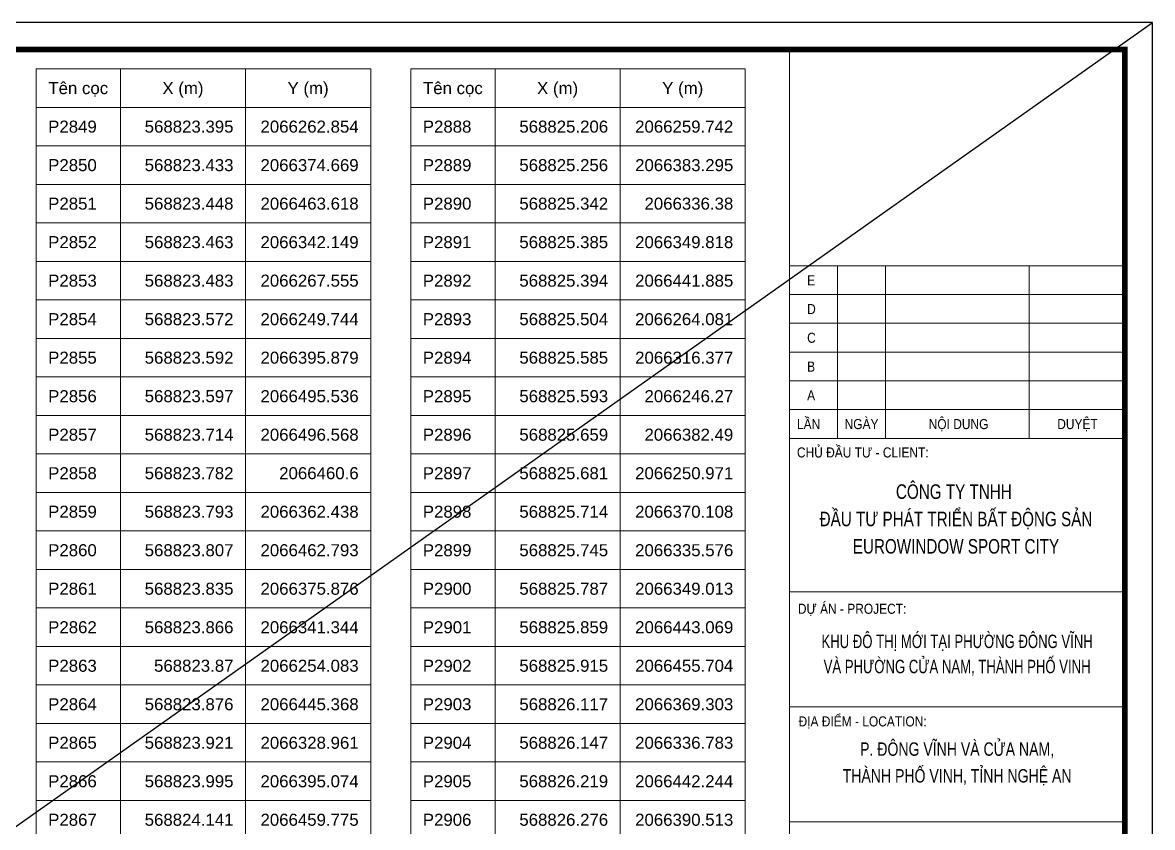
# Model space of a CAD drawing. Header units: millimetres. Extents: x 0 to 571985, y 0 to 2066666.
# Drawn here: x 569650.8 to 569671.46, y 2065199.22 to 2065213.94 of the extents above; entities that cross this region are included whole.
import ezdxf
from ezdxf.enums import TextEntityAlignment as Align

# ---------------------------------------------------------------- set-up
doc = ezdxf.new("R2010")
doc.units = ezdxf.units.MM
doc.linetypes.add('CENTER', pattern=[3, 1.5, -0.5, 0.5, -0.5])
for name, color, linetype, lineweight in [('A-KY HIEU', 34, 'Continuous', 20), ('A-TEXT', 7, 'Continuous', 18), ('E- RANH GIOI', 1, 'CENTER', 13), ('kata_net khung', 3, 'Continuous', 20), ('kata_text', 254, 'Continuous', 30)]:
    doc.layers.add(name, color=color, linetype=linetype, lineweight=lineweight)
doc.layers.add('KCS_Plotter', color=11, linetype='Continuous', plot=False)
doc.styles.add('Arial', font='arial.ttf')
doc.styles.add('kata_text', font='arial.ttf', dxfattribs={"width": 0.8})

# ---------------------------------------------------------------- blocks, each defined once
blk = doc.blocks.new('A$C33BC4D2A')
at = {"layer": 'A-KY HIEU', "color": 0}
for p, q in [((353.66, -4.9), (353.66, -292.1)), ((353.66, -44.47), (414.98, -44.47)), ((362.42, -44.47), (362.42, -76.01)), ((371.18, -44.47), (371.18, -76.01)), ((397.46, -44.47), (397.46, -76.01)), ((353.66, -49.73), (414.98, -49.73)), ((353.66, -54.98), (414.98, -54.98)), ((353.66, -60.24), (414.98, -60.24)), ((353.66, -65.5), (414.98, -65.5)), ((353.66, -70.75), (414.98, -70.75)), ((353.66, -76.01), (414.98, -76.01)), ((353.66, -104.04), (414.98, -104.04)), ((353.66, -125.07), (414.98, -125.07)), ((353.66, -125.07), (414.98, -125.07)), ((353.66, -146.09), (414.98, -146.09))]:
    blk.add_line(p, q, dxfattribs=at)
at = {"layer": 'A-KY HIEU', "color": 0, "const_width": 1.02}
blk.add_lwpolyline([(14.35, -292.1), (14.35, -4.9), (414.98, -4.9), (414.98, -292.1)], close=True, dxfattribs=at)
at = {"layer": 'Defpoints', "color": 125}
blk.add_lwpolyline([(0, -297), (420, -297), (420, 0), (0, 0)], close=True, dxfattribs=at)
at = {"layer": 'A-TEXT', "style": 'Arial', "width": 0.85}
for s, height, p in [('E', 1.84, (356.88, -48.04)), ('D', 1.84, (356.88, -53.29)), ('C', 1.84, (356.88, -58.55)), ('B', 1.84, (356.88, -63.81)), ('A', 1.84, (356.88, -69.06)), ('LẦN', 1.84, (355.02, -74.32)), ('NGÀY', 1.84, (363.73, -74.32)), ('NỘI DUNG', 1.84, (379.1, -74.32)), ('DUYỆT', 1.84, (402.6, -74.32)), ('CHỦ ĐẦU TƯ - CLIENT:', 1.8397, (355.02, -79.51))]:
    blk.add_text(s, height=height, dxfattribs=at).set_placement(p)
at = {"layer": 'A-TEXT', "style": 'Arial'}
for s, height, width, p in [('CÔNG TY TNHH ', 2.6573, 0.75, (384.09, -87.08)), ('ĐẦU TƯ PHÁT TRIỂN BẤT ĐỘNG SẢN', 2.6573, 0.75, (384.09, -92.08)), ('EUROWINDOW SPORT CITY', 2.6573, 0.75, (384.09, -97.08)), ('KHU ĐÔ THỊ MỚI TẠI PHƯỜNG ĐÔNG VĨNH', 2.4529, 0.7, (384.3, -114.35)), ('VÀ PHƯỜNG CỬA NAM, THÀNH PHỐ VINH', 2.4529, 0.7, (384.3, -118.95)), ('P. ĐÔNG VĨNH VÀ CỬA NAM,', 2.4529, 0.75, (384.3, -134.05)), ('THÀNH PHỐ VINH, TỈNH NGHỆ AN', 2.4529, 0.75, (384.3, -138.93))]:
    blk.add_text(s, height=height, dxfattribs=dict(at, width=width)).set_placement(p, align=Align.CENTER)
at = {"layer": 'A-TEXT', "style": 'Arial', "width": 0.85}
for s, p in [('DỰ ÁN - PROJECT:', (355.19, -107.17)), ('ĐỊA ĐIỂM - LOCATION:', (355.31, -127.76))]:
    blk.add_text(s, height=1.8397, dxfattribs=at).set_placement(p, align=Align.MIDDLE_LEFT)

msp = doc.modelspace()

# ---------------------------------------------------------------- linework, layer by layer
at = {"layer": 'kata_net khung'}
for p, q in [((569651.049, 2065213.09), (569657.165, 2065213.09)), ((569651.049, 2065213.09), (569651.049, 2065212.386)), ((569651.049, 2065213.09), (569651.049, 2065184.93)), ((569652.589, 2065213.09), (569652.589, 2065212.386)), ((569652.589, 2065213.09), (569652.589, 2065184.93)), ((569654.877, 2065213.09), (569654.877, 2065212.386)), ((569654.877, 2065213.09), (569654.877, 2065184.93)), ((569657.165, 2065213.09), (569657.165, 2065212.386)), ((569657.165, 2065213.09), (569657.165, 2065184.93)), ((569657.898, 2065213.09), (569664.014, 2065213.09)), ((569657.898, 2065213.09), (569657.898, 2065212.386)), ((569657.898, 2065213.09), (569657.898, 2065184.93)), ((569659.438, 2065213.09), (569659.438, 2065212.386)), ((569659.438, 2065213.09), (569659.438, 2065184.93)), ((569661.726, 2065213.09), (569661.726, 2065212.386)), ((569661.726, 2065213.09), (569661.726, 2065184.93)), ((569664.014, 2065213.09), (569664.014, 2065212.386)), ((569664.014, 2065213.09), (569664.014, 2065184.93)), ((569651.049, 2065212.386), (569657.165, 2065212.386)), ((569651.049, 2065212.386), (569657.165, 2065212.386)), ((569651.049, 2065212.386), (569657.165, 2065212.386)), ((569651.049, 2065212.386), (569657.165, 2065212.386)), ((569651.049, 2065212.386), (569657.165, 2065212.386)), ((569657.898, 2065212.386), (569664.014, 2065212.386)), ((569657.898, 2065212.386), (569664.014, 2065212.386)), ((569657.898, 2065212.386), (569664.014, 2065212.386)), ((569657.898, 2065212.386), (569664.014, 2065212.386)), ((569651.049, 2065211.682), (569657.165, 2065211.682)), ((569651.049, 2065211.682), (569657.165, 2065211.682)), ((569657.898, 2065211.682), (569664.014, 2065211.682)), ((569651.049, 2065210.978), (569657.165, 2065210.978)), ((569657.898, 2065210.978), (569664.014, 2065210.978)), ((569651.049, 2065210.274), (569657.165, 2065210.274)), ((569657.898, 2065210.274), (569664.014, 2065210.274)), ((569651.049, 2065209.57), (569657.165, 2065209.57)), ((569657.898, 2065209.57), (569664.014, 2065209.57)), ((569651.049, 2065208.866), (569657.165, 2065208.866)), ((569657.898, 2065208.866), (569664.014, 2065208.866)), ((569651.049, 2065208.162), (569657.165, 2065208.162)), ((569657.898, 2065208.162), (569664.014, 2065208.162)), ((569651.049, 2065207.458), (569657.165, 2065207.458)), ((569657.898, 2065207.458), (569664.014, 2065207.458)), ((569651.049, 2065206.754), (569657.165, 2065206.754)), ((569657.898, 2065206.754), (569664.014, 2065206.754)), ((569651.049, 2065206.05), (569657.165, 2065206.05)), ((569657.898, 2065206.05), (569664.014, 2065206.05)), ((569651.049, 2065205.346), (569657.165, 2065205.346)), ((569657.898, 2065205.346), (569664.014, 2065205.346)), ((569651.049, 2065204.642), (569657.165, 2065204.642)), ((569657.898, 2065204.642), (569664.014, 2065204.642)), ((569651.049, 2065203.938), (569657.165, 2065203.938)), ((569657.898, 2065203.938), (569664.014, 2065203.938)), ((569651.049, 2065203.234), (569657.165, 2065203.234)), ((569657.898, 2065203.234), (569664.014, 2065203.234)), ((569651.049, 2065202.53), (569657.165, 2065202.53)), ((569657.898, 2065202.53), (569664.014, 2065202.53)), ((569651.049, 2065201.826), (569657.165, 2065201.826)), ((569657.898, 2065201.826), (569664.014, 2065201.826)), ((569651.049, 2065201.122), (569657.165, 2065201.122)), ((569657.898, 2065201.122), (569664.014, 2065201.122)), ((569651.049, 2065200.418), (569657.165, 2065200.418)), ((569657.898, 2065200.418), (569664.014, 2065200.418)), ((569651.049, 2065199.714), (569657.165, 2065199.714)), ((569657.898, 2065199.714), (569664.014, 2065199.714))]:
    msp.add_line(p, q, dxfattribs=at)
at = {"layer": 'KCS_Plotter'}
msp.add_line((569629.456, 2065184.236), (569671.456, 2065213.936), dxfattribs=at)

# ---------------------------------------------------------------- block references
at = {"layer": 'E- RANH GIOI', "xscale": 0.1, "yscale": 0.1, "zscale": 0.1}
msp.add_blockref('A$C33BC4D2A', (569629.456, 2065213.936), dxfattribs=at)

# ---------------------------------------------------------------- texts
at = {"layer": 'kata_text', "style": 'kata_text'}
for s, p in [('Tên cọc', (569651.819, 2065212.738)), ('X (m)', (569653.733, 2065212.738)), ('Y (m)', (569656.021, 2065212.738)), ('Tên cọc', (569658.668, 2065212.738)), ('X (m)', (569660.582, 2065212.738)), ('Y (m)', (569662.87, 2065212.738))]:
    msp.add_text(s, height=0.22, dxfattribs=at).set_placement(p, align=Align.MIDDLE_CENTER)
for s, p in [('P2849', (569651.269, 2065212.034)), ('P2888', (569658.118, 2065212.034)), ('P2850', (569651.269, 2065211.33)), ('P2889', (569658.118, 2065211.33)), ('P2851', (569651.269, 2065210.626)), ('P2890', (569658.118, 2065210.626)), ('P2852', (569651.269, 2065209.922)), ('P2891', (569658.118, 2065209.922)), ('P2853', (569651.269, 2065209.218)), ('P2892', (569658.118, 2065209.218)), ('P2854', (569651.269, 2065208.514)), ('P2893', (569658.118, 2065208.514)), ('P2855', (569651.269, 2065207.81)), ('P2894', (569658.118, 2065207.81)), ('P2856', (569651.269, 2065207.106)), ('P2895', (569658.118, 2065207.106)), ('P2857', (569651.269, 2065206.402)), ('P2896', (569658.118, 2065206.402)), ('P2858', (569651.269, 2065205.698)), ('P2897', (569658.118, 2065205.698)), ('P2859', (569651.269, 2065204.994)), ('P2898', (569658.118, 2065204.994)), ('P2860', (569651.269, 2065204.29)), ('P2899', (569658.118, 2065204.29)), ('P2861', (569651.269, 2065203.586)), ('P2900', (569658.118, 2065203.586)), ('P2862', (569651.269, 2065202.882)), ('P2901', (569658.118, 2065202.882)), ('P2863', (569651.269, 2065202.178)), ('P2902', (569658.118, 2065202.178)), ('P2864', (569651.269, 2065201.474)), ('P2903', (569658.118, 2065201.474)), ('P2865', (569651.269, 2065200.77)), ('P2904', (569658.118, 2065200.77)), ('P2866', (569651.269, 2065200.066)), ('P2905', (569658.118, 2065200.066)), ('P2867', (569651.269, 2065199.362)), ('P2906', (569658.118, 2065199.362))]:
    msp.add_text(s, height=0.22, dxfattribs=at).set_placement(p, align=Align.MIDDLE_LEFT)
for s, p in [('568823.395', (569654.657, 2065212.034)), ('2066262.854', (569656.945, 2065212.034)), ('568825.206', (569661.506, 2065212.034)), ('2066259.742', (569663.794, 2065212.034)), ('568823.433', (569654.657, 2065211.33)), ('2066374.669', (569656.945, 2065211.33)), ('568825.256', (569661.506, 2065211.33)), ('2066383.295', (569663.794, 2065211.33)), ('568823.448', (569654.657, 2065210.626)), ('2066463.618', (569656.945, 2065210.626)), ('568825.342', (569661.506, 2065210.626)), ('2066336.38', (569663.794, 2065210.626)), ('568823.463', (569654.657, 2065209.922)), ('2066342.149', (569656.945, 2065209.922)), ('568825.385', (569661.506, 2065209.922)), ('2066349.818', (569663.794, 2065209.922)), ('568823.483', (569654.657, 2065209.218)), ('2066267.555', (569656.945, 2065209.218)), ('568825.394', (569661.506, 2065209.218)), ('2066441.885', (569663.794, 2065209.218)), ('568823.572', (569654.657, 2065208.514)), ('2066249.744', (569656.945, 2065208.514)), ('568825.504', (569661.506, 2065208.514)), ('2066264.081', (569663.794, 2065208.514)), ('568823.592', (569654.657, 2065207.81)), ('2066395.879', (569656.945, 2065207.81)), ('568825.585', (569661.506, 2065207.81)), ('2066316.377', (569663.794, 2065207.81)), ('568823.597', (569654.657, 2065207.106)), ('2066495.536', (569656.945, 2065207.106)), ('568825.593', (569661.506, 2065207.106)), ('2066246.27', (569663.794, 2065207.106)), ('568823.714', (569654.657, 2065206.402)), ('2066496.568', (569656.945, 2065206.402)), ('568825.659', (569661.506, 2065206.402)), ('2066382.49', (569663.794, 2065206.402)), ('568823.782', (569654.657, 2065205.698)), ('2066460.6', (569656.945, 2065205.698)), ('568825.681', (569661.506, 2065205.698)), ('2066250.971', (569663.794, 2065205.698)), ('568823.793', (569654.657, 2065204.994)), ('2066362.438', (569656.945, 2065204.994)), ('568825.714', (569661.506, 2065204.994)), ('2066370.108', (569663.794, 2065204.994)), ('568823.807', (569654.657, 2065204.29)), ('2066462.793', (569656.945, 2065204.29)), ('568825.745', (569661.506, 2065204.29)), ('2066335.576', (569663.794, 2065204.29)), ('568823.835', (569654.657, 2065203.586)), ('2066375.876', (569656.945, 2065203.586)), ('568825.787', (569661.506, 2065203.586)), ('2066349.013', (569663.794, 2065203.586)), ('568823.866', (569654.657, 2065202.882)), ('2066341.344', (569656.945, 2065202.882)), ('568825.859', (569661.506, 2065202.882)), ('2066443.069', (569663.794, 2065202.882)), ('568823.87', (569654.657, 2065202.178)), ('2066254.083', (569656.945, 2065202.178)), ('568825.915', (569661.506, 2065202.178)), ('2066455.704', (569663.794, 2065202.178)), ('568823.876', (569654.657, 2065201.474)), ('2066445.368', (569656.945, 2065201.474)), ('568826.117', (569661.506, 2065201.474)), ('2066369.303', (569663.794, 2065201.474)), ('568823.921', (569654.657, 2065200.77)), ('2066328.961', (569656.945, 2065200.77)), ('568826.147', (569661.506, 2065200.77)), ('2066336.783', (569663.794, 2065200.77)), ('568823.995', (569654.657, 2065200.066)), ('2066395.074', (569656.945, 2065200.066)), ('568826.219', (569661.506, 2065200.066)), ('2066442.244', (569663.794, 2065200.066)), ('568824.141', (569654.657, 2065199.362)), ('2066459.775', (569656.945, 2065199.362)), ('568826.276', (569661.506, 2065199.362)), ('2066390.513', (569663.794, 2065199.362))]:
    msp.add_text(s, height=0.22, dxfattribs=at).set_placement(p, align=Align.MIDDLE_RIGHT)

doc.saveas('drawing.dxf')
